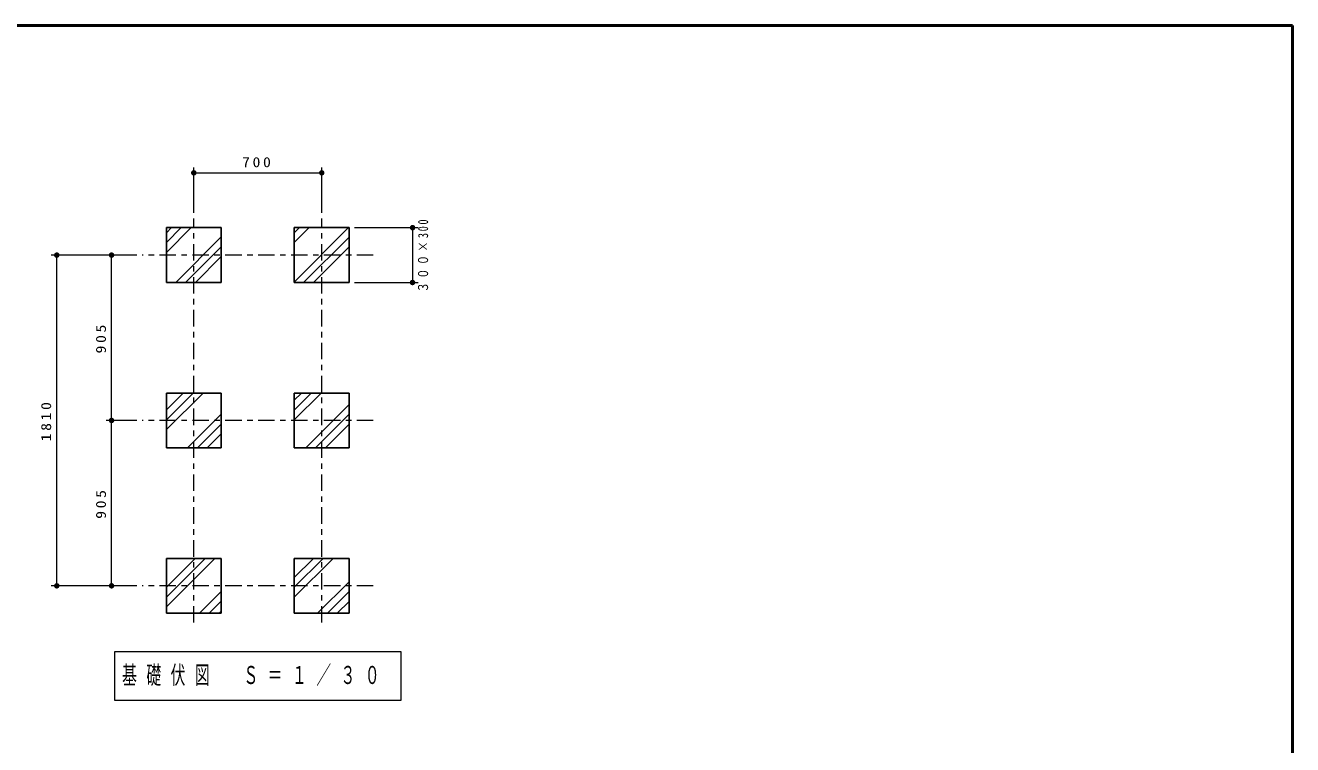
# Model space of a CAD drawing. Units: millimetres on the paper, with parts at other scales. Extents: x -385 to 0, y 0 to 267.
# Drawn here: x -231.2 to 0, y 135.8 to 267 of the extents above; entities that cross this region are included whole.
import ezdxf

# ---------------------------------------------------------------- set-up
doc = ezdxf.new("R2010")
doc.units = ezdxf.units.MM
doc.linetypes.add('USER2', pattern=[6, 3, -1, 1, -1])
doc.layers.add('LY_1', color=7, linetype='Continuous', lineweight=25)
doc.layers.add('LY_2', color=7, linetype='Continuous', lineweight=13)
doc.styles.add('ＭＳ ゴシック', font='')
doc.styles.get('ＭＳ ゴシック').set_extended_font_data('MS Gothic')

# ---------------------------------------------------------------- blocks, each defined once
blk = doc.blocks.new('filled_dot')
at = {"color": 0, "linetype": 'Continuous', "lineweight": -2, "const_width": 1.25}
blk.add_lwpolyline([(-0.625, 0, 1), (0.625, 0, 1)], format="xyb", close=True, dxfattribs=at)

msp = doc.modelspace()

# ---------------------------------------------------------------- linework, layer by layer
at = {"layer": 'LY_1', "lineweight": 13}
for p, q in [((-200.456, 232.788), (-200.456, 241.103)), ((-177.122, 232.788), (-177.122, 241.103)), ((-200.456, 240.103), (-177.122, 240.103)), ((-205.456, 229.189), (-204.541, 230.103)), ((-205.456, 227.393), (-202.745, 230.103)), ((-205.456, 225.597), (-200.949, 230.103)), ((-182.122, 229.173), (-181.193, 230.103)), ((-182.122, 227.377), (-179.397, 230.103)), ((-182.122, 220.193), (-172.213, 230.103)), ((-171.122, 230.103), (-159.553, 230.103)), ((-160.553, 230.103), (-160.553, 220.103)), ((-203.765, 220.103), (-195.456, 228.412)), ((-201.969, 220.103), (-195.456, 226.616)), ((-180.417, 220.103), (-172.122, 228.397)), ((-178.62, 220.103), (-172.122, 226.601)), ((-216.456, 225.103), (-226.456, 225.103)), ((-225.456, 164.785), (-225.456, 225.103)), ((-210.866, 225.103), (-216.456, 225.103)), ((-215.456, 194.944), (-215.456, 225.103)), ((-200.173, 220.103), (-195.456, 224.82)), ((-171.122, 220.103), (-159.553, 220.103)), ((-205.456, 196.86), (-202.371, 199.944)), ((-205.456, 195.064), (-200.575, 199.944)), ((-205.456, 193.268), (-198.779, 199.944)), ((-182.122, 198.641), (-180.819, 199.944)), ((-182.122, 196.845), (-179.023, 199.944)), ((-182.122, 195.048), (-177.227, 199.944)), ((-180.042, 189.944), (-172.122, 197.864)), ((-210.866, 194.944), (-216.456, 194.944)), ((-215.456, 164.785), (-215.456, 194.944)), ((-201.595, 189.944), (-195.456, 196.084)), ((-199.799, 189.944), (-195.456, 194.287)), ((-178.246, 189.944), (-172.122, 196.068)), ((-176.45, 189.944), (-172.122, 194.272)), ((-198.003, 189.944), (-195.456, 192.491)), ((-205.456, 164.531), (-200.201, 169.785)), ((-205.456, 162.735), (-198.405, 169.785)), ((-205.456, 160.939), (-196.609, 169.785)), ((-182.122, 166.312), (-178.648, 169.785)), ((-182.122, 164.516), (-176.852, 169.785)), ((-182.122, 162.72), (-175.056, 169.785)), ((-216.456, 164.785), (-226.456, 164.785)), ((-210.866, 164.785), (-216.456, 164.785)), ((-177.872, 159.785), (-172.122, 165.535)), ((-199.425, 159.785), (-195.456, 163.755)), ((-197.629, 159.785), (-195.456, 161.959)), ((-176.076, 159.785), (-172.122, 163.739)), ((-174.28, 159.785), (-172.122, 161.943)), ((-195.833, 159.785), (-195.456, 160.163)), ((-214.939, 152.732), (-214.939, 143.932)), ((-162.639, 152.732), (-214.939, 152.732)), ((-162.639, 143.932), (-162.639, 152.732)), ((-214.939, 143.932), (-162.639, 143.932))]:
    msp.add_line(p, q, dxfattribs=at)
at = {"layer": 'LY_1', "linetype": 'USER2', "lineweight": 13}
for p, q in [((-200.456, 158.1), (-200.456, 231.788)), ((-177.122, 158.1), (-177.122, 231.788)), ((-167.712, 225.103), (-209.866, 225.103)), ((-167.712, 194.944), (-209.866, 194.944)), ((-167.712, 164.785), (-209.866, 164.785))]:
    msp.add_line(p, q, dxfattribs=at)
at = {"layer": 'LY_1'}
for p, q in [((-205.456, 230.103), (-195.456, 230.103)), ((-205.456, 220.103), (-205.456, 230.103)), ((-195.456, 230.103), (-195.456, 220.103)), ((-172.122, 230.103), (-182.122, 230.103)), ((-182.122, 230.103), (-182.122, 220.103)), ((-172.122, 220.103), (-172.122, 230.103)), ((-195.456, 220.103), (-205.456, 220.103)), ((-182.122, 220.103), (-172.122, 220.103)), ((-195.456, 199.944), (-205.456, 199.944)), ((-205.456, 199.944), (-205.456, 189.944)), ((-195.456, 189.944), (-195.456, 199.944)), ((-182.122, 199.944), (-172.122, 199.944)), ((-182.122, 189.944), (-182.122, 199.944)), ((-172.122, 199.944), (-172.122, 189.944)), ((-205.456, 189.944), (-195.456, 189.944)), ((-172.122, 189.944), (-182.122, 189.944)), ((-205.456, 169.785), (-205.456, 159.785)), ((-195.456, 169.785), (-205.456, 169.785)), ((-195.456, 159.785), (-195.456, 169.785)), ((-182.122, 159.785), (-182.122, 169.785)), ((-182.122, 169.785), (-172.122, 169.785)), ((-172.122, 169.785), (-172.122, 159.785)), ((-205.456, 159.785), (-195.456, 159.785)), ((-172.122, 159.785), (-182.122, 159.785))]:
    msp.add_line(p, q, dxfattribs=at)
at = {"layer": 'LY_2', "lineweight": 50}
for p, q in [((0, 267), (-385, 267)), ((0, 0), (0, 267))]:
    msp.add_line(p, q, dxfattribs=at)

# ---------------------------------------------------------------- block references
at = {"layer": 'LY_1', "lineweight": 13, "xscale": 0.4, "yscale": 0.4}
msp.add_blockref('filled_dot', (-200.456, 240.103), dxfattribs=at)
for p, rotation in [((-177.122, 240.103), 180), ((-160.553, 230.103), 270), ((-225.456, 225.103), 270), ((-215.456, 225.103), 270), ((-160.553, 220.103), 90), ((-215.456, 194.944), 90), ((-215.456, 194.944), 270), ((-225.456, 164.785), 90), ((-215.456, 164.785), 90)]:
    msp.add_blockref('filled_dot', p, dxfattribs=dict(at, rotation=rotation))

# ---------------------------------------------------------------- texts
at = {"layer": 'LY_1', "style": 'ＭＳ ゴシック'}
for s, insert, char_height, attachment_point in [('\\T1.33;\\W1.15;700', (-188.789, 241.103), 1.833, 8), ('\\T1.64;\\W0.6;基礎伏図\u3000Ｓ＝１／３０', (-213.539, 148.332), 3.299, 4)]:
    msp.add_mtext(s, dxfattribs=dict(at, insert=insert, char_height=char_height, attachment_point=attachment_point))
at = {"layer": 'LY_1', "char_height": 1.833, "rotation": 90, "style": 'ＭＳ ゴシック'}
for s, insert, attachment_point in [('\\T1.32;\\W0.75;３００×300', (-159.553, 225.103), 2), ('\\T1.33;\\W1.15;905', (-216.456, 210.024), 8), ('\\T1.33;\\W1.15;1810', (-226.456, 194.944), 8), ('\\T1.33;\\W1.15;905', (-216.456, 179.865), 8)]:
    msp.add_mtext(s, dxfattribs=dict(at, insert=insert, attachment_point=attachment_point))

doc.saveas('drawing.dxf')
